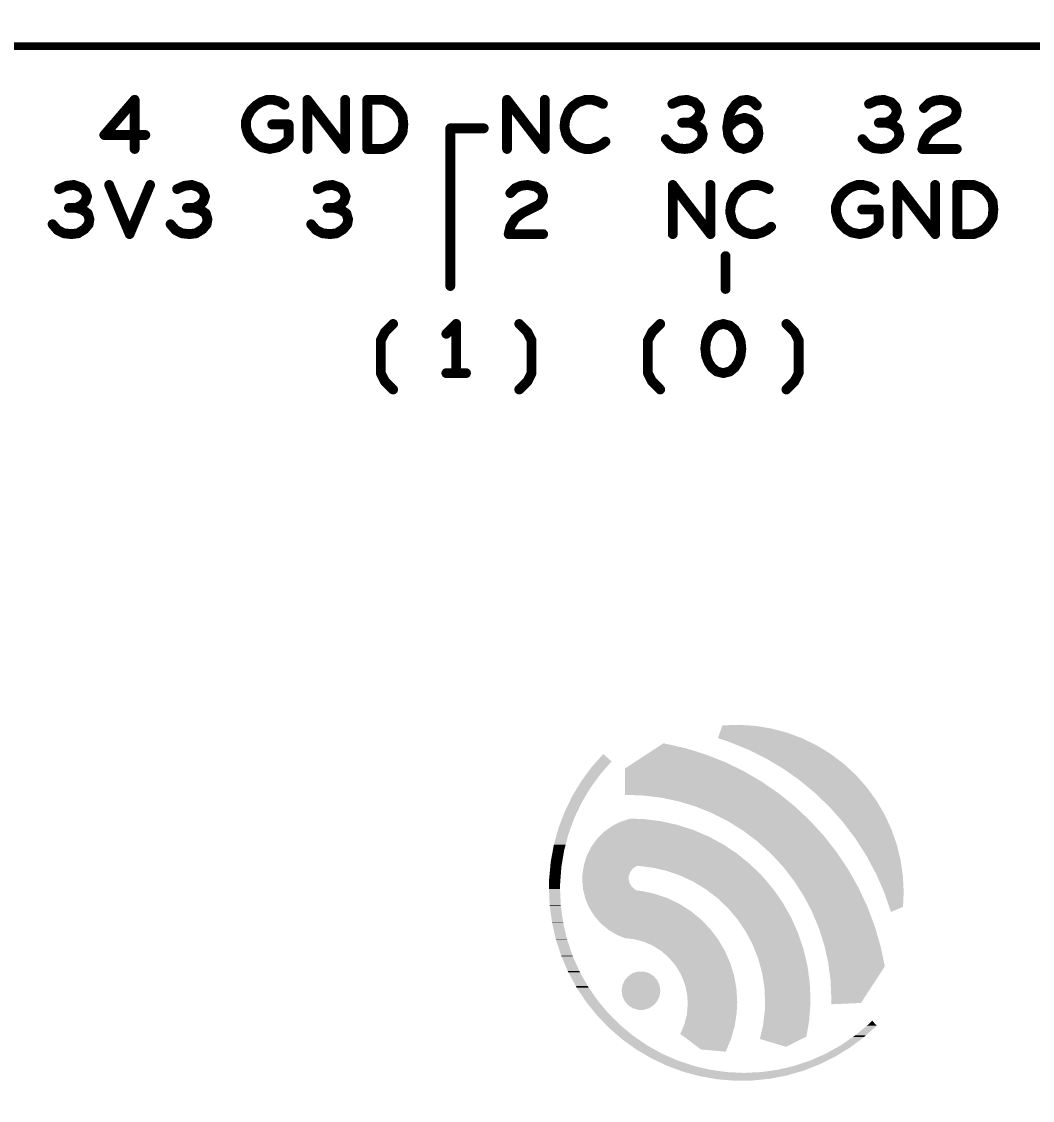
# Model space of a CAD drawing. Extents: x -13 to 102, y 0 to 99.
# Drawn here: x 28.37 to 41.43, y 64.59 to 78.52 of the extents above; entities that cross this region are included whole.
import ezdxf

# ---------------------------------------------------------------- set-up
doc = ezdxf.new("R2010")
doc.units = 0
doc.layers.get('0').update_dxf_attribs({"linetype": 'CONTINUOUS'})
doc.layers.get('DEFPOINTS').update_dxf_attribs({"linetype": 'CONTINUOUS'})
doc.layers.add('SILK_TOP_ART', color=251, linetype='CONTINUOUS')
doc.layers.add('SOLDER_TOP_ART', color=18, linetype='CONTINUOUS')
doc.layers.get('0').off()
doc.dimstyles.get("Standard").update_dxf_attribs({"dimtxt": 3, "dimasz": 3, "dimexe": 0.18, "dimexo": 0, "dimgap": 1.5, "dimtad": 0, "dimtih": 1, "dimtoh": 1, "dimzin": 0, "dimcen": 0.09, "dimazin": 3, "dimtfac": 1, "dimtofl": 0, "dimtmove": 0, "dimatfit": 3})

# ---------------------------------------------------------------- blocks, each defined once
blk = doc.blocks.new('ROUND_159')
at = {"const_width": 0.0635}
blk.add_lwpolyline([(-0.03175, 0, 1), (0.03175, 0, 1)], format="xyb", close=True, dxfattribs=at)
blk = doc.blocks.new('*U174')
at = {"layer": 'SOLDER_TOP_ART', "color": 0, "linetype": 'CONTINUOUS'}
blk.add_text('88.00', height=3, dxfattribs=at).set_placement((39.771, 0.605))
blk = doc.blocks.new('*D168')
at = {"layer": 'DEFPOINTS', "color": 0, "linetype": 'CONTINUOUS'}
for p in [(1, 82.538), (89, 61.962), (89, 2.079)]:
    blk.add_point(p, dxfattribs=at)
at = {"layer": 'SOLDER_TOP_ART', "color": 0, "linetype": 'CONTINUOUS'}
for p, q in [((1, 82.538), (1, 1.899)), ((89, 61.962), (89, 1.899)), ((4, 2.079), (38.441, 2.079)), ((86, 2.079), (51.559, 2.079))]:
    blk.add_line(p, q, dxfattribs=at)
for points in [[(4, 2.579), (4, 1.579), (1, 2.079)], [(86, 2.579), (86, 1.579), (89, 2.079)]]:
    blk.add_solid(points, dxfattribs=at)
at = {"layer": 'SOLDER_TOP_ART', "linetype": 'CONTINUOUS'}
blk.add_blockref('*U174', (0, 0), dxfattribs=at)

msp = doc.modelspace()

# ---------------------------------------------------------------- linework, layer by layer
at = {"layer": 'SILK_TOP_ART'}
for points, const_width in [([(59.662, 78.206), (7.338, 78.206)], 0.1016), ([(29.8338, 77.5133), (29.4422, 77.0582)], 0.127), ([(29.8338, 76.8783), (29.8338, 77.5133)], 0.127), ([(31.3351, 77.3757), (31.3986, 77.4392)], 0.127), ([(31.3986, 77.4392), (31.4621, 77.4815)], 0.127), ([(31.4621, 77.4815), (31.5468, 77.5133)], 0.127), ([(31.5468, 77.5133), (31.6209, 77.5133)], 0.127), ([(31.6209, 77.5133), (31.7055, 77.4921)], 0.127), ([(31.7055, 77.4921), (31.7691, 77.4498)], 0.127), ([(32.0654, 76.8783), (32.0654, 77.5133)], 0.127), ([(32.0654, 77.5133), (32.5522, 76.8783)], 0.127), ([(32.5522, 76.8783), (32.5522, 77.5133)], 0.127), ([(32.838, 76.8783), (32.838, 77.5133)], 0.127), ([(32.838, 77.5133), (33.0496, 77.5133)], 0.127), ([(33.0496, 77.5133), (33.1343, 77.4815)], 0.127), ([(33.1343, 77.4815), (33.1978, 77.4392)], 0.127), ([(33.1978, 77.4392), (33.2507, 77.3757)], 0.127), ([(34.6434, 76.8783), (34.6434, 77.5133)], 0.127), ([(34.6434, 77.5133), (35.1302, 76.8783)], 0.127), ([(35.1302, 76.8783), (35.1302, 77.5133)], 0.127), ([(35.4901, 77.4286), (35.4371, 77.3651)], 0.127), ([(35.5641, 77.4815), (35.4901, 77.4286)], 0.127), ([(35.6594, 77.5133), (35.5641, 77.4815)], 0.127), ([(35.7441, 77.5133), (35.6594, 77.5133)], 0.127), ([(35.8181, 77.4921), (35.7441, 77.5133)], 0.127), ([(35.8816, 77.4604), (35.8181, 77.4921)], 0.127), ([(36.8739, 77.5027), (36.7786, 77.4604)], 0.127), ([(36.9691, 77.5133), (36.8739, 77.5027)], 0.127), ([(37.0644, 77.4815), (36.9691, 77.5133)], 0.127), ([(37.1173, 77.4286), (37.0644, 77.4815)], 0.127), ([(37.1385, 77.3651), (37.1173, 77.4286)], 0.127), ([(37.5406, 77.3757), (37.5935, 77.4498)], 0.127), ([(37.5935, 77.4498), (37.6676, 77.5027)], 0.127), ([(37.6676, 77.5027), (37.7417, 77.5133)], 0.127), ([(37.7417, 77.5133), (37.8158, 77.4921)], 0.127), ([(37.8158, 77.4921), (37.8687, 77.4392)], 0.127), ([(39.4139, 77.5027), (39.3186, 77.4604)], 0.127), ([(39.5091, 77.5133), (39.4139, 77.5027)], 0.127), ([(39.6044, 77.4815), (39.5091, 77.5133)], 0.127), ([(39.6573, 77.4286), (39.6044, 77.4815)], 0.127), ([(39.6785, 77.3651), (39.6573, 77.4286)], 0.127), ([(40.0277, 77.4075), (40.0912, 77.471)], 0.127), ([(40.0912, 77.471), (40.1653, 77.5027)], 0.127), ([(40.1653, 77.5027), (40.25, 77.5133)], 0.127), ([(40.25, 77.5133), (40.3558, 77.4921)], 0.127), ([(40.3558, 77.4921), (40.4299, 77.4392)], 0.127), ([(40.4299, 77.4392), (40.4511, 77.3757)], 0.127), ([(31.2716, 77.2381), (31.2928, 77.3016)], 0.127), ([(31.2928, 77.3016), (31.3351, 77.3757)], 0.127), ([(33.2507, 77.3757), (33.2931, 77.3016)], 0.127), ([(33.2931, 77.3016), (33.3036, 77.1958)], 0.127), ([(35.4371, 77.3651), (35.3948, 77.2593)], 0.127), ([(37.0644, 77.2487), (37.1173, 77.3016)], 0.127), ([(37.1173, 77.3016), (37.1385, 77.3651)], 0.127), ([(37.4877, 77.164), (37.5089, 77.3016)], 0.127), ([(37.5089, 77.3016), (37.5406, 77.3757)], 0.127), ([(39.6044, 77.2487), (39.6573, 77.3016)], 0.127), ([(39.6573, 77.3016), (39.6785, 77.3651)], 0.127), ([(40.4405, 77.3122), (40.3981, 77.2593)], 0.127), ([(40.4511, 77.3757), (40.4405, 77.3122)], 0.127), ([(31.2716, 77.164), (31.2716, 77.2381)], 0.127), ([(31.2928, 77.0794), (31.2716, 77.164)], 0.127), ([(31.6103, 77.1958), (31.822, 77.1958)], 0.127), ([(31.822, 77.1958), (31.822, 77.0053)], 0.127), ([(33.3036, 77.1958), (33.2931, 77.09)], 0.127), ([(35.3948, 77.2593), (35.3842, 77.164)], 0.127), ([(35.3842, 77.164), (35.4054, 77.0688)], 0.127), ([(37.0009, 77.217), (36.9056, 77.217)], 0.127), ([(37.0009, 77.217), (37.0644, 77.2487)], 0.127), ([(37.075, 77.1958), (37.0009, 77.217)], 0.127), ([(37.1491, 77.1429), (37.075, 77.1958)], 0.127), ([(37.4877, 77.1429), (37.5618, 77.217)], 0.127), ([(37.4983, 77.0582), (37.4877, 77.164)], 0.127), ([(37.5618, 77.217), (37.6253, 77.2593)], 0.127), ([(37.6253, 77.2593), (37.71, 77.2805)], 0.127), ([(37.71, 77.2805), (37.7841, 77.2593)], 0.127), ([(37.7841, 77.2593), (37.837, 77.217)], 0.127), ([(37.837, 77.217), (37.8793, 77.1535)], 0.127), ([(37.8793, 77.1535), (37.8899, 77.0794)], 0.127), ([(39.5409, 77.217), (39.4456, 77.217)], 0.127), ([(39.5409, 77.217), (39.6044, 77.2487)], 0.127), ([(39.615, 77.1958), (39.5409, 77.217)], 0.127), ([(39.6891, 77.1429), (39.615, 77.1958)], 0.127), ([(40.1865, 77.1535), (40.0912, 77.0794)], 0.127), ([(40.3981, 77.2593), (40.1865, 77.1535)], 0.127), ([(29.4422, 77.0582), (29.9714, 77.0582)], 0.127), ([(31.3351, 77.0053), (31.2928, 77.0794)], 0.127), ([(33.2507, 77.0159), (33.1978, 76.9524)], 0.127), ([(33.2931, 77.09), (33.2507, 77.0159)], 0.127), ([(34.3424, 77.145), (33.9106, 77.145)], 0.127), ([(33.9106, 77.145), (33.9106, 75.1078)], 0.127), ([(35.4054, 77.0688), (35.4371, 77.0053)], 0.127), ([(37.1702, 77.0688), (37.1491, 77.1429)], 0.127), ([(37.1596, 77.0053), (37.1702, 77.0688)], 0.127), ([(37.5406, 76.9629), (37.4983, 77.0582)], 0.127), ([(37.8793, 77.0159), (37.837, 76.9524)], 0.127), ([(37.8899, 77.0794), (37.8793, 77.0159)], 0.127), ([(39.7102, 77.0688), (39.6891, 77.1429)], 0.127), ([(39.6996, 77.0053), (39.7102, 77.0688)], 0.127), ([(40.0912, 77.0794), (40.0277, 76.9735)], 0.127), ([(31.3986, 76.9418), (31.3351, 77.0053)], 0.127), ([(31.4727, 76.8995), (31.3986, 76.9418)], 0.127), ([(31.5786, 76.8783), (31.4727, 76.8995)], 0.127), ([(31.6844, 76.8995), (31.5786, 76.8783)], 0.127), ([(31.7585, 76.9418), (31.6844, 76.8995)], 0.127), ([(31.822, 77.0053), (31.7585, 76.9418)], 0.127), ([(33.0496, 76.8783), (32.838, 76.8783)], 0.127), ([(33.1343, 76.91), (33.0496, 76.8783)], 0.127), ([(33.1978, 76.9524), (33.1343, 76.91)], 0.127), ([(35.4371, 77.0053), (35.5006, 76.9418)], 0.127), ([(35.5006, 76.9418), (35.5747, 76.8995)], 0.127), ([(35.5747, 76.8995), (35.6488, 76.8783)], 0.127), ([(35.6488, 76.8783), (35.7229, 76.8783)], 0.127), ([(35.7229, 76.8783), (35.797, 76.8995)], 0.127), ([(35.797, 76.8995), (35.8605, 76.9312)], 0.127), ([(35.8605, 76.9312), (35.9134, 76.9735)], 0.127), ([(36.694, 77.0053), (36.7575, 76.9312)], 0.127), ([(36.7575, 76.9312), (36.8421, 76.8889)], 0.127), ([(36.8421, 76.8889), (36.9374, 76.8783)], 0.127), ([(36.9374, 76.8783), (37.0221, 76.8889)], 0.127), ([(37.0221, 76.8889), (37.1067, 76.9418)], 0.127), ([(37.1067, 76.9418), (37.1596, 77.0053)], 0.127), ([(37.6147, 76.8995), (37.5406, 76.9629)], 0.127), ([(37.6994, 76.8783), (37.6147, 76.8995)], 0.127), ([(37.7735, 76.8995), (37.6994, 76.8783)], 0.127), ([(37.837, 76.9524), (37.7735, 76.8995)], 0.127), ([(39.234, 77.0053), (39.2975, 76.9312)], 0.127), ([(39.2975, 76.9312), (39.3821, 76.8889)], 0.127), ([(39.3821, 76.8889), (39.4774, 76.8783)], 0.127), ([(39.4774, 76.8783), (39.5621, 76.8889)], 0.127), ([(39.5621, 76.8889), (39.6467, 76.9418)], 0.127), ([(39.6467, 76.9418), (39.6996, 77.0053)], 0.127), ([(40.0277, 76.9735), (40.0065, 76.8783)], 0.127), ([(40.0065, 76.8783), (40.4511, 76.8783)], 0.127), ([(28.9539, 76.4027), (28.8586, 76.3604)], 0.127), ([(29.0491, 76.4133), (28.9539, 76.4027)], 0.127), ([(29.1444, 76.3815), (29.0491, 76.4133)], 0.127), ([(29.1973, 76.3286), (29.1444, 76.3815)], 0.127), ([(29.2185, 76.2651), (29.1973, 76.3286)], 0.127), ([(29.5042, 76.4133), (29.7688, 75.7783)], 0.127), ([(29.7688, 75.7783), (30.0334, 76.4133)], 0.127), ([(30.4779, 76.4027), (30.3826, 76.3604)], 0.127), ([(30.5731, 76.4133), (30.4779, 76.4027)], 0.127), ([(30.6684, 76.3815), (30.5731, 76.4133)], 0.127), ([(30.7213, 76.3286), (30.6684, 76.3815)], 0.127), ([(30.7425, 76.2651), (30.7213, 76.3286)], 0.127), ([(32.2939, 76.4027), (32.1986, 76.3604)], 0.127), ([(32.3891, 76.4133), (32.2939, 76.4027)], 0.127), ([(32.4844, 76.3815), (32.3891, 76.4133)], 0.127), ([(32.5373, 76.3286), (32.4844, 76.3815)], 0.127), ([(32.5585, 76.2651), (32.5373, 76.3286)], 0.127), ([(34.6857, 76.3075), (34.7492, 76.371)], 0.127), ([(34.7492, 76.371), (34.8233, 76.4027)], 0.127), ([(34.8233, 76.4027), (34.908, 76.4133)], 0.127), ([(34.908, 76.4133), (35.0138, 76.3921)], 0.127), ([(35.0138, 76.3921), (35.0879, 76.3392)], 0.127), ([(35.0879, 76.3392), (35.1091, 76.2757)], 0.127), ([(36.7834, 75.7783), (36.7834, 76.4133)], 0.127), ([(36.7834, 76.4133), (37.2702, 75.7783)], 0.127), ([(37.2702, 75.7783), (37.2702, 76.4133)], 0.127), ([(37.6301, 76.3286), (37.5771, 76.2651)], 0.127), ([(37.7041, 76.3815), (37.6301, 76.3286)], 0.127), ([(37.7994, 76.4133), (37.7041, 76.3815)], 0.127), ([(37.8841, 76.4133), (37.7994, 76.4133)], 0.127), ([(37.9581, 76.3921), (37.8841, 76.4133)], 0.127), ([(38.0216, 76.3604), (37.9581, 76.3921)], 0.127), ([(38.9551, 76.2757), (39.0186, 76.3392)], 0.127), ([(39.0186, 76.3392), (39.0821, 76.3815)], 0.127), ([(39.0821, 76.3815), (39.1668, 76.4133)], 0.127), ([(39.1668, 76.4133), (39.2409, 76.4133)], 0.127), ([(39.2409, 76.4133), (39.3255, 76.3921)], 0.127), ([(39.3255, 76.3921), (39.3891, 76.3498)], 0.127), ([(39.6854, 75.7783), (39.6854, 76.4133)], 0.127), ([(39.6854, 76.4133), (40.1722, 75.7783)], 0.127), ([(40.1722, 75.7783), (40.1722, 76.4133)], 0.127), ([(40.458, 75.7783), (40.458, 76.4133)], 0.127), ([(40.458, 76.4133), (40.6696, 76.4133)], 0.127), ([(40.6696, 76.4133), (40.7543, 76.3815)], 0.127), ([(40.7543, 76.3815), (40.8178, 76.3392)], 0.127), ([(40.8178, 76.3392), (40.8707, 76.2757)], 0.127), ([(29.1444, 76.1487), (29.1973, 76.2016)], 0.127), ([(29.1973, 76.2016), (29.2185, 76.2651)], 0.127), ([(30.6684, 76.1487), (30.7213, 76.2016)], 0.127), ([(30.7213, 76.2016), (30.7425, 76.2651)], 0.127), ([(32.4844, 76.1487), (32.5373, 76.2016)], 0.127), ([(32.5373, 76.2016), (32.5585, 76.2651)], 0.127), ([(35.0985, 76.2122), (35.0561, 76.1593)], 0.127), ([(35.1091, 76.2757), (35.0985, 76.2122)], 0.127), ([(37.5771, 76.2651), (37.5348, 76.1593)], 0.127), ([(38.8916, 76.1381), (38.9128, 76.2016)], 0.127), ([(38.9128, 76.2016), (38.9551, 76.2757)], 0.127), ([(40.8707, 76.2757), (40.9131, 76.2016)], 0.127), ([(40.9131, 76.2016), (40.9236, 76.0958)], 0.127), ([(29.0809, 76.117), (28.9856, 76.117)], 0.127), ([(29.0809, 76.117), (29.1444, 76.1487)], 0.127), ([(29.155, 76.0958), (29.0809, 76.117)], 0.127), ([(29.2291, 76.0429), (29.155, 76.0958)], 0.127), ([(29.2502, 75.9688), (29.2291, 76.0429)], 0.127), ([(30.6049, 76.117), (30.5096, 76.117)], 0.127), ([(30.6049, 76.117), (30.6684, 76.1487)], 0.127), ([(30.679, 76.0958), (30.6049, 76.117)], 0.127), ([(30.7531, 76.0429), (30.679, 76.0958)], 0.127), ([(30.7742, 75.9688), (30.7531, 76.0429)], 0.127), ([(32.4209, 76.117), (32.3256, 76.117)], 0.127), ([(32.4209, 76.117), (32.4844, 76.1487)], 0.127), ([(32.495, 76.0958), (32.4209, 76.117)], 0.127), ([(32.5691, 76.0429), (32.495, 76.0958)], 0.127), ([(32.5902, 75.9688), (32.5691, 76.0429)], 0.127), ([(34.8445, 76.0535), (34.7492, 75.9794)], 0.127), ([(35.0561, 76.1593), (34.8445, 76.0535)], 0.127), ([(37.5348, 76.1593), (37.5242, 76.064)], 0.127), ([(37.5242, 76.064), (37.5454, 75.9688)], 0.127), ([(38.8916, 76.064), (38.8916, 76.1381)], 0.127), ([(38.9128, 75.9794), (38.8916, 76.064)], 0.127), ([(39.2303, 76.0958), (39.442, 76.0958)], 0.127), ([(39.442, 76.0958), (39.442, 75.9053)], 0.127), ([(40.9236, 76.0958), (40.9131, 75.99)], 0.127), ([(28.774, 75.9053), (28.8375, 75.8312)], 0.127), ([(29.1867, 75.8418), (29.2396, 75.9053)], 0.127), ([(29.2396, 75.9053), (29.2502, 75.9688)], 0.127), ([(30.298, 75.9053), (30.3615, 75.8312)], 0.127), ([(30.7107, 75.8418), (30.7636, 75.9053)], 0.127), ([(30.7636, 75.9053), (30.7742, 75.9688)], 0.127), ([(32.114, 75.9053), (32.1775, 75.8312)], 0.127), ([(32.5267, 75.8418), (32.5796, 75.9053)], 0.127), ([(32.5796, 75.9053), (32.5902, 75.9688)], 0.127), ([(34.7492, 75.9794), (34.6857, 75.8735)], 0.127), ([(37.5454, 75.9688), (37.5771, 75.9053)], 0.127), ([(37.5771, 75.9053), (37.6406, 75.8418)], 0.127), ([(38.9551, 75.9053), (38.9128, 75.9794)], 0.127), ([(39.0186, 75.8418), (38.9551, 75.9053)], 0.127), ([(39.442, 75.9053), (39.3785, 75.8418)], 0.127), ([(40.8707, 75.9159), (40.8178, 75.8524)], 0.127), ([(40.9131, 75.99), (40.8707, 75.9159)], 0.127), ([(28.8375, 75.8312), (28.9221, 75.7889)], 0.127), ([(28.9221, 75.7889), (29.0174, 75.7783)], 0.127), ([(29.0174, 75.7783), (29.1021, 75.7889)], 0.127), ([(29.1021, 75.7889), (29.1867, 75.8418)], 0.127), ([(30.3615, 75.8312), (30.4461, 75.7889)], 0.127), ([(30.4461, 75.7889), (30.5414, 75.7783)], 0.127), ([(30.5414, 75.7783), (30.6261, 75.7889)], 0.127), ([(30.6261, 75.7889), (30.7107, 75.8418)], 0.127), ([(32.1775, 75.8312), (32.2621, 75.7889)], 0.127), ([(32.2621, 75.7889), (32.3574, 75.7783)], 0.127), ([(32.3574, 75.7783), (32.4421, 75.7889)], 0.127), ([(32.4421, 75.7889), (32.5267, 75.8418)], 0.127), ([(34.6857, 75.8735), (34.6645, 75.7783)], 0.127), ([(34.6645, 75.7783), (35.1091, 75.7783)], 0.127), ([(37.6406, 75.8418), (37.7147, 75.7995)], 0.127), ([(37.7147, 75.7995), (37.7888, 75.7783)], 0.127), ([(37.7888, 75.7783), (37.8629, 75.7783)], 0.127), ([(37.8629, 75.7783), (37.937, 75.7995)], 0.127), ([(37.937, 75.7995), (38.0005, 75.8312)], 0.127), ([(38.0005, 75.8312), (38.0534, 75.8735)], 0.127), ([(39.0927, 75.7995), (39.0186, 75.8418)], 0.127), ([(39.1986, 75.7783), (39.0927, 75.7995)], 0.127), ([(39.3044, 75.7995), (39.1986, 75.7783)], 0.127), ([(39.3785, 75.8418), (39.3044, 75.7995)], 0.127), ([(40.6696, 75.7783), (40.458, 75.7783)], 0.127), ([(40.7543, 75.81), (40.6696, 75.7783)], 0.127), ([(40.8178, 75.8524), (40.7543, 75.81)], 0.127), ([(37.465, 75.494), (37.465, 75.0697)], 0.127), ([(33.0125, 74.406), (33.0655, 74.5119)], 0.127), ([(33.0655, 74.5119), (33.1713, 74.6177)], 0.127), ([(33.9862, 74.6177), (33.8592, 74.4907)], 0.127), ([(33.9862, 73.9827), (33.9862, 74.6177)], 0.127), ([(34.9069, 74.5119), (34.8011, 74.6177)], 0.127), ([(34.9599, 74.406), (34.9069, 74.5119)], 0.127), ([(36.4625, 74.406), (36.5155, 74.5119)], 0.127), ([(36.5155, 74.5119), (36.6213, 74.6177)], 0.127), ([(37.288, 74.5436), (37.2457, 74.4801)], 0.127), ([(37.3515, 74.5965), (37.288, 74.5436)], 0.127), ([(37.4362, 74.6177), (37.3515, 74.5965)], 0.127), ([(37.5209, 74.5965), (37.4362, 74.6177)], 0.127), ([(37.5844, 74.5436), (37.5209, 74.5965)], 0.127), ([(37.6267, 74.4801), (37.5844, 74.5436)], 0.127), ([(38.3569, 74.5119), (38.2511, 74.6177)], 0.127), ([(38.4099, 74.406), (38.3569, 74.5119)], 0.127), ([(33.0125, 73.9827), (33.0125, 74.406)], 0.127), ([(34.9599, 73.9827), (34.9599, 74.406)], 0.127), ([(36.4625, 73.9827), (36.4625, 74.406)], 0.127), ([(37.2139, 74.3954), (37.2034, 74.3002)], 0.127), ([(37.2457, 74.4801), (37.2139, 74.3954)], 0.127), ([(37.6585, 74.3954), (37.6267, 74.4801)], 0.127), ([(37.669, 74.3002), (37.6585, 74.3954)], 0.127), ([(38.4099, 73.9827), (38.4099, 74.406)], 0.127), ([(37.2034, 74.3002), (37.2139, 74.2049)], 0.127), ([(37.6585, 74.2049), (37.669, 74.3002)], 0.127), ([(37.2139, 74.2049), (37.2457, 74.1203)], 0.127), ([(37.2457, 74.1203), (37.288, 74.0568)], 0.127), ([(37.5844, 74.0568), (37.6267, 74.1203)], 0.127), ([(37.6267, 74.1203), (37.6585, 74.2049)], 0.127), ([(33.0655, 73.8769), (33.0125, 73.9827)], 0.127), ([(33.8592, 73.9827), (34.1132, 73.9827)], 0.127), ([(34.9069, 73.8769), (34.9599, 73.9827)], 0.127), ([(36.5155, 73.8769), (36.4625, 73.9827)], 0.127), ([(37.288, 74.0568), (37.3515, 74.0039)], 0.127), ([(37.3515, 74.0039), (37.4362, 73.9827)], 0.127), ([(37.4362, 73.9827), (37.5209, 74.0039)], 0.127), ([(37.5209, 74.0039), (37.5844, 74.0568)], 0.127), ([(38.3569, 73.8769), (38.4099, 73.9827)], 0.127), ([(33.1713, 73.771), (33.0655, 73.8769)], 0.127), ([(34.8011, 73.771), (34.9069, 73.8769)], 0.127), ([(36.6213, 73.771), (36.5155, 73.8769)], 0.127), ([(38.2511, 73.771), (38.3569, 73.8769)], 0.127)]:
    msp.add_lwpolyline(points, dxfattribs=dict(at, const_width=const_width))
at = {"layer": 'SOLDER_TOP_ART'}
for points in [[(37.41051, 69.390596), (37.42281, 69.424964), (38.061586, 69.390596), (37.854904, 69.424964)], [(37.42281, 69.424964), (37.42539, 69.432172), (37.854904, 69.424964), (37.748782, 69.432172)], [(37.42539, 69.432172), (37.645866, 69.439162), (37.748782, 69.432172), (37.645866, 69.439162)], [(37.366214, 69.266814), (37.391108, 69.336378), (38.449506, 69.266814), (38.263968, 69.336378)], [(37.378186, 69.262822), (37.366214, 69.266814), (38.460152, 69.262822), (38.449506, 69.266814)], [(37.391108, 69.336378), (37.41051, 69.390596), (38.263968, 69.336378), (38.061586, 69.390596)], [(36.442782, 69.055888), (36.564468, 69.135568), (37.210816, 69.055888), (36.954642, 69.135568)], [(36.564468, 69.135568), (36.66435, 69.20097), (36.954642, 69.135568), (36.664474, 69.20097)], [(36.66435, 69.20097), (36.66442, 69.200982), (36.664474, 69.20097), (36.66442, 69.200982)], [(37.51404, 69.217516), (37.378186, 69.262822), (38.552602, 69.217516), (38.460152, 69.262822)], [(37.630182, 69.17062), (37.51404, 69.217516), (38.648294, 69.17062), (38.552602, 69.217516)], [(37.756816, 69.119486), (37.630182, 69.17062), (38.731204, 69.119486), (38.648294, 69.17062)], [(35.8007, 68.966342), (35.8854, 69.0621), (35.993552, 68.966342), (35.8854, 69.0621)], [(36.291846, 68.957056), (36.442782, 69.055888), (37.460228, 68.957056), (37.210816, 69.055888)], [(37.875196, 69.060634), (37.756816, 69.119486), (38.826624, 69.060634), (38.731204, 69.119486)], [(37.991264, 69.00293), (37.875196, 69.060634), (38.902592, 69.00293), (38.826624, 69.060634)], [(38.10669, 68.933902), (37.991264, 69.00293), (38.993468, 68.933902), (38.902592, 69.00293)], [(35.668594, 68.801394), (35.736408, 68.893654), (35.848524, 68.801394), (35.929672, 68.893654)], [(35.736408, 68.893654), (35.800652, 68.966288), (35.929672, 68.893654), (35.993558, 68.966288)], [(35.800652, 68.966288), (35.8007, 68.966342), (35.993558, 68.966288), (35.993552, 68.966342)], [(36.1671, 68.875372), (36.291846, 68.957056), (37.628036, 68.875372), (37.460228, 68.957056)], [(36.1671, 68.839636), (36.1671, 68.875372), (37.701448, 68.839636), (37.628036, 68.875372)], [(38.21597, 68.868548), (38.10669, 68.933902), (39.064106, 68.868548), (38.993468, 68.933902)], [(38.324526, 68.791612), (38.21597, 68.868548), (39.14726, 68.791612), (39.064106, 68.868548)], [(35.549664, 68.623808), (35.603224, 68.712454), (35.719346, 68.623808), (35.783828, 68.712454)], [(35.603224, 68.712454), (35.668594, 68.801394), (35.783828, 68.712454), (35.848524, 68.801394)], [(36.1671, 68.704302), (36.1671, 68.839636), (37.933092, 68.704302), (37.701448, 68.839636)], [(38.429582, 68.717154), (38.324526, 68.791612), (39.213528, 68.717154), (39.14726, 68.791612)], [(38.528162, 68.6351), (38.429582, 68.717154), (39.286554, 68.6351), (39.213528, 68.717154)], [(35.48693, 68.519976), (35.549664, 68.623808), (35.657616, 68.519976), (35.719346, 68.623808)], [(36.1671, 68.55183), (36.1671, 68.704302), (38.153832, 68.55183), (37.933092, 68.704302)], [(38.630814, 68.549654), (38.528162, 68.6351), (39.348894, 68.549654), (39.286554, 68.6351)], [(35.388474, 68.317792), (35.445572, 68.435046), (35.55137, 68.317792), (35.607126, 68.435046)], [(35.445572, 68.435046), (35.48693, 68.519976), (35.607126, 68.435046), (35.657616, 68.519976)], [(36.1671, 68.533), (36.1671, 68.55183), (38.177108, 68.533), (38.153832, 68.55183)], [(36.40305, 68.525694), (36.228002, 68.533), (38.18614, 68.525694), (38.177108, 68.533)], [(36.63233, 68.498266), (36.40305, 68.525694), (38.220042, 68.498266), (38.18614, 68.525694)], [(36.858312, 68.450796), (36.63233, 68.498266), (38.27872, 68.450796), (38.220042, 68.498266)], [(37.07925, 68.383654), (36.858312, 68.450796), (38.361712, 68.383654), (38.27872, 68.450796)], [(38.716946, 68.46584), (38.630814, 68.549654), (39.410042, 68.46584), (39.348894, 68.549654)], [(38.818456, 68.367058), (38.716946, 68.46584), (39.468364, 68.367058), (39.410042, 68.46584)], [(35.357698, 68.236726), (35.388474, 68.317792), (35.512824, 68.236726), (35.55137, 68.317792)], [(37.08064, 68.383094), (37.07925, 68.383654), (38.362404, 68.383094), (38.361712, 68.383654)], [(37.293434, 68.297356), (37.08064, 68.383094), (38.453348, 68.297356), (38.362404, 68.383094)], [(37.486464, 68.19906), (37.293434, 68.297356), (38.557612, 68.19906), (38.453348, 68.297356)], [(38.890268, 68.285418), (38.818456, 68.367058), (39.516562, 68.285418), (39.468364, 68.367058)], [(35.308662, 68.10755), (35.357698, 68.236726), (35.465474, 68.10755), (35.512824, 68.236726)], [(36.032288, 68.14801), (36.11394, 68.189108), (36.838586, 68.14801), (36.651034, 68.189108)], [(36.11394, 68.189108), (36.131076, 68.194544), (36.651034, 68.189108), (36.626226, 68.194544)], [(36.131076, 68.194544), (36.21466, 68.221058), (36.626226, 68.194544), (36.41045, 68.221058)], [(36.21466, 68.221058), (36.23558, 68.227694), (36.41045, 68.221058), (36.23558, 68.227694)], [(37.499204, 68.192572), (37.486464, 68.19906), (38.563526, 68.192572), (38.557612, 68.19906)], [(37.694974, 68.070112), (37.499204, 68.192572), (38.675146, 68.070112), (38.563526, 68.192572)], [(38.991378, 68.170466), (38.890268, 68.285418), (39.570172, 68.170466), (39.516562, 68.285418)], [(39.047618, 68.095532), (38.991378, 68.170466), (39.605116, 68.095532), (39.570172, 68.170466)], [(35.248144, 67.890964), (35.287144, 68.03054), (35.400292, 67.890964), (35.437248, 68.03054)], [(35.287144, 68.03054), (35.308662, 68.10755), (35.437248, 68.03054), (35.465474, 68.10755)], [(35.836064, 67.99668), (35.896498, 68.05702), (37.245692, 67.99668), (37.104014, 68.05702)], [(35.896498, 68.05702), (35.930898, 68.081864), (37.104014, 68.05702), (37.045678, 68.081864)], [(35.930898, 68.081864), (35.999952, 68.131734), (37.045678, 68.081864), (36.889544, 68.131734)], [(35.999952, 68.131734), (36.032288, 68.14801), (36.889544, 68.131734), (36.838586, 68.14801)], [(37.786748, 68.000784), (37.694974, 68.070112), (38.738336, 68.000784), (38.675146, 68.070112)], [(39.14854, 67.96106), (39.047618, 68.095532), (39.652594, 67.96106), (39.605116, 68.095532)], [(35.234752, 67.818254), (35.248144, 67.890964), (35.381042, 67.818254), (35.400292, 67.890964)], [(35.731316, 67.863518), (35.752826, 67.893206), (37.481272, 67.863518), (37.436886, 67.893206)], [(35.752826, 67.893206), (35.806192, 67.966854), (37.436886, 67.893206), (37.300804, 67.966854)], [(35.806192, 67.966854), (35.836064, 67.99668), (37.300804, 67.966854), (37.245692, 67.99668)], [(37.879224, 67.930924), (37.786748, 68.000784), (38.792936, 67.930924), (38.738336, 68.000784)], [(38.035796, 67.789404), (37.879224, 67.930924), (38.90354, 67.789404), (38.792936, 67.930924)], [(39.188648, 67.897964), (39.14854, 67.96106), (39.67487, 67.897964), (39.652594, 67.96106)], [(39.288996, 67.7401), (39.188648, 67.897964), (39.71391, 67.7401), (39.67487, 67.897964)], [(35.207414, 67.669802), (35.234752, 67.818254), (35.356122, 67.669802), (35.381042, 67.818254)], [(35.63725, 67.635138), (35.673764, 67.74962), (37.786226, 67.635138), (37.645516, 67.74962)], [(35.673764, 67.74962), (35.685244, 67.77234), (37.645516, 67.74962), (37.61759, 67.77234)], [(35.685244, 67.77234), (35.731316, 67.863518), (37.61759, 67.77234), (37.481272, 67.863518)], [(38.050532, 67.776084), (38.035796, 67.789404), (38.912414, 67.776084), (38.90354, 67.789404)], [(38.20757, 67.606792), (38.050532, 67.776084), (39.025192, 67.606792), (38.912414, 67.776084)], [(39.3132, 67.694572), (39.288996, 67.7401), (39.725168, 67.694572), (39.71391, 67.7401)], [(35.186802, 67.445866), (35.201144, 67.601686), (35.333168, 67.445866), (35.344688, 67.601686)], [(35.201144, 67.601686), (35.207414, 67.669802), (35.344688, 67.601686), (35.356122, 67.669802)], [(35.628546, 67.582442), (35.633004, 67.614), (36.268002, 67.582442), (36.3172, 67.614)], [(35.633004, 67.614), (35.633328, 67.616294), (36.3172, 67.614), (36.324786, 67.616294)], [(35.633328, 67.616294), (35.6334, 67.6168), (36.324786, 67.616294), (36.332698, 67.6168)], [(35.6334, 67.6168), (35.634988, 67.628042), (37.804898, 67.6168), (37.793452, 67.628042)], [(35.634988, 67.628042), (35.63725, 67.635138), (37.793452, 67.628042), (37.786226, 67.635138)], [(36.521514, 67.594436), (36.332698, 67.6168), (37.827666, 67.594436), (37.804898, 67.6168)], [(36.70553, 67.552156), (36.521514, 67.594436), (37.870712, 67.552156), (37.827666, 67.594436)], [(38.239122, 67.56613), (38.20757, 67.606792), (39.052278, 67.56613), (39.025192, 67.606792)], [(39.411898, 67.508916), (39.3132, 67.694572), (39.75237, 67.508916), (39.725168, 67.694572)], [(35.614006, 67.445708), (35.614164, 67.458098), (36.215472, 67.445708), (36.2133, 67.458098)], [(35.614164, 67.458098), (35.614272, 67.466366), (36.2133, 67.458098), (36.213858, 67.466366)], [(35.614272, 67.466366), (35.61481, 67.480328), (36.213858, 67.466366), (36.214802, 67.480328)], [(35.61481, 67.480328), (35.61507, 67.48703), (36.214802, 67.480328), (36.216926, 67.48703)], [(35.61507, 67.48703), (35.621992, 67.536044), (36.216926, 67.48703), (36.23246, 67.536044)], [(35.621992, 67.536044), (35.628546, 67.582442), (36.23246, 67.536044), (36.268002, 67.582442)], [(36.88394, 67.490358), (36.70553, 67.552156), (37.93363, 67.490358), (37.870712, 67.552156)], [(36.899952, 67.4828), (36.88394, 67.490358), (37.941324, 67.4828), (37.93363, 67.490358)], [(37.054682, 67.409758), (36.899952, 67.4828), (38.002962, 67.409758), (37.941324, 67.4828)], [(38.349126, 67.424354), (38.239122, 67.56613), (39.13194, 67.424354), (39.052278, 67.56613)], [(39.421336, 67.487266), (39.411898, 67.508916), (39.75554, 67.487266), (39.75237, 67.508916)], [(39.512548, 67.277994), (39.421336, 67.487266), (39.7657, 67.277994), (39.75554, 67.487266)], [(35.1841, 67.330066), (35.185326, 67.382684), (35.327774, 67.330066), (35.328498, 67.382684)], [(35.184674, 67.31737), (35.1841, 67.330066), (35.3276, 67.31737), (35.327774, 67.330066)], [(35.194254, 67.105422), (35.184674, 67.31737), (35.337412, 67.105422), (35.3276, 67.31737)], [(35.185326, 67.382684), (35.186802, 67.445866), (35.328498, 67.382684), (35.333168, 67.445866)], [(35.61761, 67.40053), (35.614006, 67.445708), (36.223384, 67.40053), (36.215472, 67.445708)], [(35.621654, 67.349818), (35.61761, 67.40053), (36.252434, 67.349818), (36.223384, 67.40053)], [(35.62415, 67.318498), (35.621654, 67.349818), (36.289336, 67.318498), (36.252434, 67.349818)], [(35.625732, 67.312), (35.62415, 67.318498), (36.296992, 67.312), (36.289336, 67.318498)], [(37.207004, 67.316654), (37.054682, 67.409758), (38.081528, 67.316654), (38.002962, 67.409758)], [(37.215782, 67.311288), (37.207004, 67.316654), (38.08526, 67.311288), (38.081528, 67.316654)], [(38.408414, 67.332242), (38.349126, 67.424354), (39.183696, 67.332242), (39.13194, 67.424354)], [(38.474104, 67.230182), (38.408414, 67.332242), (39.23127, 67.230182), (39.183696, 67.332242)], [(35.62819, 67.3019), (35.625732, 67.312), (36.317198, 67.3019), (36.296992, 67.312)], [(35.628588, 67.300268), (35.62819, 67.3019), (36.321806, 67.300268), (36.317198, 67.3019)], [(35.628824, 67.2993), (35.628588, 67.300268), (36.326598, 67.2993), (36.321806, 67.300268)], [(35.63062, 67.291918), (35.628824, 67.2993), (36.382746, 67.291918), (36.326598, 67.2993)], [(35.6393, 67.25625), (35.63062, 67.291918), (36.550596, 67.25625), (36.382746, 67.291918)], [(35.652744, 67.201008), (35.6393, 67.25625), (36.71306, 67.201008), (36.550596, 67.25625)], [(35.654326, 67.194506), (35.652744, 67.201008), (36.726654, 67.194506), (36.71306, 67.201008)], [(35.682716, 67.126964), (35.654326, 67.194506), (36.86786, 67.126964), (36.726654, 67.194506)], [(37.365376, 67.196088), (37.215782, 67.311288), (38.165342, 67.196088), (38.08526, 67.311288)], [(37.425872, 67.138148), (37.365376, 67.196088), (38.205618, 67.138148), (38.165342, 67.196088)], [(38.548264, 67.089082), (38.474104, 67.230182), (39.29704, 67.089082), (39.23127, 67.230182)], [(39.51651, 67.268902), (39.512548, 67.277994), (39.765302, 67.268902), (39.7657, 67.277994)], [(39.579242, 67.087788), (39.51651, 67.268902), (39.757374, 67.087788), (39.765302, 67.268902)], [(35.195268, 67.09799), (35.194254, 67.105422), (35.337754, 67.09799), (35.337412, 67.105422)], [(35.224636, 66.88261), (35.195268, 67.09799), (35.367836, 66.88261), (35.337754, 67.09799)], [(35.703772, 67.076862), (35.682716, 67.126964), (36.946976, 67.076862), (36.86786, 67.126964)], [(35.729748, 67.035156), (35.703772, 67.076862), (37.012832, 67.035156), (36.946976, 67.076862)], [(37.501734, 67.06549), (37.425872, 67.138148), (38.246644, 67.06549), (38.205618, 67.138148)], [(37.599862, 66.948842), (37.501734, 67.06549), (38.312508, 66.948842), (38.246644, 67.06549)], [(38.581534, 67.02578), (38.548264, 67.089082), (39.320902, 67.02578), (39.29704, 67.089082)], [(39.6022, 67.0215), (39.579242, 67.087788), (39.6022, 67.0215), (39.757374, 67.087788)], [(35.771234, 66.968542), (35.729748, 67.035156), (37.09472, 66.968542), (37.012832, 67.035156)], [(35.807506, 66.926868), (35.771234, 66.968542), (37.145948, 66.926868), (37.09472, 66.968542)], [(35.855012, 66.872282), (35.807506, 66.926868), (37.198826, 66.872282), (37.145948, 66.926868)], [(37.623278, 66.921004), (37.599862, 66.948842), (38.32496, 66.921004), (38.312508, 66.948842)], [(37.728604, 66.7643), (37.623278, 66.921004), (38.395044, 66.7643), (38.32496, 66.921004)], [(38.66001, 66.838042), (38.581534, 67.02578), (39.391664, 66.838042), (39.320902, 67.02578)], [(35.225124, 66.880488), (35.224636, 66.88261), (35.368132, 66.880488), (35.367836, 66.88261)], [(35.274246, 66.666724), (35.225124, 66.880488), (35.41847, 66.666724), (35.368132, 66.880488)], [(35.937288, 66.803616), (35.855012, 66.872282), (37.26534, 66.803616), (37.198826, 66.872282)], [(35.952986, 66.790514), (35.937288, 66.803616), (37.275324, 66.790514), (37.26534, 66.803616)], [(36.062682, 66.725306), (35.952986, 66.790514), (37.325012, 66.725306), (37.275324, 66.790514)], [(37.735922, 66.750388), (37.728604, 66.7643), (38.401266, 66.750388), (38.395044, 66.7643)], [(38.67059, 66.81273), (38.66001, 66.838042), (39.399074, 66.81273), (39.391664, 66.838042)], [(38.74058, 66.592678), (38.67059, 66.81273), (39.463478, 66.592678), (39.399074, 66.81273)], [(35.274998, 66.663448), (35.274246, 66.666724), (35.41957, 66.663448), (35.41847, 66.666724)], [(35.342048, 66.458522), (35.274998, 66.663448), (35.488342, 66.458522), (35.41957, 66.663448)], [(36.169276, 66.682108), (36.062682, 66.725306), (37.357928, 66.682108), (37.325012, 66.725306)], [(36.279086, 66.670154), (36.169276, 66.682108), (37.367036, 66.670154), (37.357928, 66.682108)], [(36.290876, 66.667126), (36.279086, 66.670154), (37.369342, 66.667126), (37.367036, 66.670154)], [(36.405878, 66.637586), (36.290876, 66.667126), (37.38676, 66.637586), (37.369342, 66.667126)], [(36.526114, 66.585818), (36.405878, 66.637586), (37.417282, 66.585818), (37.38676, 66.637586)], [(37.816492, 66.597192), (37.735922, 66.750388), (38.453248, 66.597192), (38.401266, 66.750388)], [(36.631794, 66.519308), (36.526114, 66.585818), (37.456496, 66.519308), (37.417282, 66.585818)], [(36.636906, 66.51609), (36.631794, 66.519308), (37.457912, 66.51609), (37.456496, 66.519308)], [(36.735592, 66.43008), (36.636906, 66.51609), (37.49574, 66.43008), (37.457912, 66.51609)], [(37.837324, 66.544516), (37.816492, 66.597192), (38.47112, 66.544516), (38.453248, 66.597192)], [(37.885926, 66.421614), (37.837324, 66.544516), (38.500372, 66.421614), (38.47112, 66.544516)], [(38.74329, 66.580564), (38.74058, 66.592678), (39.467022, 66.580564), (39.463478, 66.592678)], [(38.790964, 66.367326), (38.74329, 66.580564), (39.51225, 66.367326), (39.467022, 66.580564)], [(35.344926, 66.449724), (35.342048, 66.458522), (35.492232, 66.449724), (35.488342, 66.458522)], [(35.427618, 66.257666), (35.344926, 66.449724), (35.577148, 66.257666), (35.492232, 66.449724)], [(36.7926, 66.362232), (36.735592, 66.43008), (37.52558, 66.362232), (37.49574, 66.43008)], [(36.819804, 66.329854), (36.7926, 66.362232), (37.535454, 66.329854), (37.52558, 66.362232)], [(37.910348, 66.333026), (37.885926, 66.421614), (38.521456, 66.333026), (38.500372, 66.421614)], [(38.797496, 66.318122), (38.790964, 66.367326), (39.522684, 66.318122), (39.51225, 66.367326)], [(35.433854, 66.243182), (35.427618, 66.257666), (35.585228, 66.243182), (35.577148, 66.257666)], [(35.53001, 66.065872), (35.433854, 66.243182), (35.68413, 66.065872), (35.585228, 66.243182)], [(36.209454, 66.193564), (36.268944, 66.23167), (36.535998, 66.193564), (36.476792, 66.23167)], [(36.268944, 66.23167), (36.269308, 66.231902), (36.476792, 66.23167), (36.476006, 66.231902)], [(36.269308, 66.231902), (36.337262, 66.251758), (36.476006, 66.231902), (36.408612, 66.251758)], [(36.337262, 66.251758), (36.337536, 66.251838), (36.408612, 66.251758), (36.337536, 66.251838)], [(36.887516, 66.217818), (36.819804, 66.329854), (37.569616, 66.217818), (37.535454, 66.329854)], [(36.89559, 66.198094), (36.887516, 66.217818), (37.57563, 66.198094), (37.569616, 66.217818)], [(37.936104, 66.239592), (37.910348, 66.333026), (38.534644, 66.239592), (38.521456, 66.333026)], [(37.955942, 66.11776), (37.936104, 66.239592), (38.551838, 66.11776), (38.534644, 66.239592)], [(38.797506, 66.318052), (38.797496, 66.318122), (39.52267, 66.318052), (39.522684, 66.318122)], [(38.821352, 66.13842), (38.797506, 66.318052), (39.40496, 66.13842), (39.52267, 66.318052)], [(35.541054, 66.045504), (35.53001, 66.065872), (35.698104, 66.045504), (35.68413, 66.065872)], [(36.1229, 66.00444), (36.133084, 66.074796), (36.6227, 66.00444), (36.61259, 66.074796)], [(36.133084, 66.074796), (36.133162, 66.075326), (36.61259, 66.074796), (36.61235, 66.075326)], [(36.133162, 66.075326), (36.1626, 66.13946), (36.61235, 66.075326), (36.583082, 66.13946)], [(36.1626, 66.13946), (36.162814, 66.139926), (36.583082, 66.13946), (36.58268, 66.139926)], [(36.162814, 66.139926), (36.209136, 66.1932), (36.58268, 66.139926), (36.536562, 66.1932)], [(36.209136, 66.1932), (36.209454, 66.193564), (36.536562, 66.1932), (36.535998, 66.193564)], [(36.937102, 66.096666), (36.89559, 66.198094), (37.593836, 66.096666), (37.57563, 66.198094)], [(36.953138, 66.029196), (36.937102, 66.096666), (37.605944, 66.029196), (37.593836, 66.096666)], [(37.966446, 66.053236), (37.955942, 66.11776), (38.554858, 66.053236), (38.551838, 66.11776)], [(38.831508, 65.90773), (38.821352, 66.13842), (39.253792, 65.90773), (39.40496, 66.13842)], [(35.64803, 65.88478), (35.541054, 66.045504), (35.80837, 65.88478), (35.698104, 66.045504)], [(36.133008, 65.934084), (36.1229, 66.00444), (36.612508, 65.934084), (36.6227, 66.00444)], [(36.133254, 65.933548), (36.133008, 65.934084), (36.612432, 65.933548), (36.612508, 65.934084)], [(36.162514, 65.86942), (36.133254, 65.933548), (36.582994, 65.86942), (36.612432, 65.933548)], [(36.967372, 65.969306), (36.953138, 66.029196), (37.609496, 65.969306), (37.605944, 66.029196)], [(36.976104, 65.8579), (36.967372, 65.969306), (37.6161, 65.8579), (37.609496, 65.969306)], [(37.974668, 65.9006), (37.966446, 66.053236), (38.562, 65.9006), (38.554858, 66.053236)], [(35.66565, 65.858306), (35.64803, 65.88478), (35.830392, 65.858306), (35.80837, 65.88478)], [(35.780214, 65.71594), (35.66565, 65.858306), (35.94881, 65.71594), (35.830392, 65.858306)], [(36.162922, 65.86895), (36.162514, 65.86942), (36.58278, 65.86895), (36.582994, 65.86942)], [(36.209034, 65.815678), (36.162922, 65.86895), (36.536458, 65.815678), (36.58278, 65.86895)], [(36.209604, 65.815312), (36.209034, 65.815678), (36.53614, 65.815312), (36.536458, 65.815678)], [(36.2688, 65.777208), (36.209604, 65.815312), (36.47665, 65.777208), (36.53614, 65.815312)], [(36.96644, 65.70955), (36.9776, 65.838668), (37.60852, 65.70955), (37.61513, 65.838668)], [(36.97613, 65.857572), (36.976104, 65.8579), (37.6161, 65.857572), (37.6161, 65.8579)], [(36.9776, 65.8388), (36.97613, 65.857572), (37.615138, 65.8388), (37.6161, 65.857572)], [(36.9776, 65.838668), (36.9776, 65.8388), (37.61513, 65.838668), (37.615138, 65.8388)], [(37.97298, 65.751948), (37.975904, 65.84297), (38.554806, 65.751948), (38.5613, 65.84297)], [(37.974706, 65.899872), (37.974668, 65.9006), (38.562, 65.899872), (38.562, 65.9006)], [(37.9766, 65.8647), (37.974706, 65.899872), (38.561566, 65.8647), (38.562, 65.899872)], [(37.975904, 65.84297), (37.9766, 65.8646), (38.5613, 65.84297), (38.561566, 65.8646)], [(37.9766, 65.8646), (37.9766, 65.8647), (38.561566, 65.8646), (38.561566, 65.8647)], [(38.8308, 65.8294), (38.83096, 65.845898), (38.8308, 65.8294), (39.213276, 65.845898)], [(38.83096, 65.845898), (38.8315, 65.9011), (39.213276, 65.845898), (39.249448, 65.9011)], [(38.8315, 65.9011), (38.831508, 65.90773), (39.249448, 65.9011), (39.253792, 65.90773)], [(35.80663, 65.683112), (35.780214, 65.71594), (35.9817, 65.683112), (35.94881, 65.71594)], [(35.92475, 65.560796), (35.80663, 65.683112), (36.104244, 65.560796), (35.9817, 65.683112)], [(36.269596, 65.776974), (36.2688, 65.777208), (36.476286, 65.776974), (36.47665, 65.777208)], [(36.336982, 65.75712), (36.269596, 65.776974), (36.408334, 65.75712), (36.476286, 65.776974)], [(36.408062, 65.75704), (36.336982, 65.75712), (36.408062, 65.75704), (36.408334, 65.75712)], [(36.9327, 65.567002), (36.965082, 65.693826), (37.585302, 65.567002), (37.605958, 65.693826)], [(36.965082, 65.693826), (36.96644, 65.70955), (37.605958, 65.693826), (37.60852, 65.70955)], [(37.958058, 65.626106), (37.97298, 65.751948), (38.545828, 65.626106), (38.554806, 65.751948)], [(35.96284, 65.521352), (35.92475, 65.560796), (36.151848, 65.521352), (36.104244, 65.560796)], [(36.079382, 65.420674), (35.96284, 65.521352), (36.273348, 65.420674), (36.151848, 65.521352)], [(36.88111, 65.446706), (36.921188, 65.54016), (37.554078, 65.446706), (37.580932, 65.54016)], [(36.921188, 65.54016), (36.9327, 65.567002), (37.580932, 65.54016), (37.585302, 65.567002)], [(37.915676, 65.411634), (37.950748, 65.564446), (38.510188, 65.411634), (38.53558, 65.564446)], [(37.950748, 65.564446), (37.958058, 65.626106), (38.53558, 65.564446), (38.545828, 65.626106)], [(39.138522, 65.426038), (39.28969, 65.552258), (39.2766, 65.426038), (39.417158, 65.552258)], [(39.28969, 65.552258), (39.289758, 65.552314), (39.417158, 65.552258), (39.417162, 65.552314)], [(39.289758, 65.552314), (39.307098, 65.566792), (39.417162, 65.552314), (39.404244, 65.566792)], [(39.307098, 65.566792), (39.3598, 65.6166), (39.404244, 65.566792), (39.3598, 65.6166)], [(36.133008, 65.374346), (36.079382, 65.420674), (36.341148, 65.374346), (36.273348, 65.420674)], [(36.241176, 65.296772), (36.133008, 65.374346), (36.454672, 65.296772), (36.341148, 65.374346)], [(36.97552, 65.375212), (36.88111, 65.446706), (37.533536, 65.375212), (37.554078, 65.446706)], [(37.147168, 65.245224), (36.97552, 65.375212), (37.478856, 65.245224), (37.533536, 65.375212)], [(37.908512, 65.380418), (37.91566, 65.41157), (38.447826, 65.380418), (38.510138, 65.41157)], [(38.246518, 65.279824), (37.908512, 65.380418), (38.246616, 65.279824), (38.447826, 65.380418)], [(37.91566, 65.41157), (37.915676, 65.411634), (38.510138, 65.41157), (38.510188, 65.411634)], [(38.957664, 65.301458), (39.110026, 65.40641), (39.114574, 65.301458), (39.254744, 65.40641)], [(39.110026, 65.40641), (39.138522, 65.426038), (39.254744, 65.40641), (39.2766, 65.426038)], [(36.315746, 65.243292), (36.241176, 65.296772), (36.550974, 65.243292), (36.454672, 65.296772)], [(36.40607, 65.19015), (36.315746, 65.243292), (36.646666, 65.19015), (36.550974, 65.243292)], [(37.147218, 65.245204), (37.147168, 65.245224), (37.478848, 65.245204), (37.478856, 65.245224)], [(37.466802, 65.217016), (37.147218, 65.245204), (37.466992, 65.217016), (37.478848, 65.245204)], [(38.246544, 65.279816), (38.246518, 65.279824), (38.246544, 65.279816), (38.246616, 65.279824)], [(38.76607, 65.194118), (38.904422, 65.27163), (38.948974, 65.194118), (39.074738, 65.27163)], [(38.904422, 65.27163), (38.957664, 65.301458), (39.074738, 65.27163), (39.114574, 65.301458)], [(36.509562, 65.12926), (36.40607, 65.19015), (36.785088, 65.12926), (36.646666, 65.19015)], [(36.567836, 65.101722), (36.509562, 65.12926), (36.847688, 65.101722), (36.785088, 65.12926)], [(36.712876, 65.03318), (36.567836, 65.101722), (37.053202, 65.03318), (36.847688, 65.101722)], [(37.466938, 65.217004), (37.466802, 65.217016), (37.466938, 65.217004), (37.466992, 65.217016)], [(38.412776, 65.053406), (38.56538, 65.104936), (38.682006, 65.053406), (38.78549, 65.104936)], [(38.56538, 65.104936), (38.674984, 65.153642), (38.78549, 65.104936), (38.883304, 65.153642)], [(38.674984, 65.153642), (38.76607, 65.194118), (38.883304, 65.153642), (38.948974, 65.194118)], [(36.715444, 65.03224), (36.712876, 65.03318), (37.05602, 65.03224), (37.053202, 65.03318)], [(36.851782, 64.9823), (36.715444, 65.03224), (37.26988, 64.9823), (37.05602, 65.03224)], [(36.92403, 64.955836), (36.851782, 64.9823), (37.462002, 64.955836), (37.26988, 64.9823)], [(36.937162, 64.952332), (36.92403, 64.955836), (37.487438, 64.952332), (37.462002, 64.955836)], [(36.97368, 64.942588), (36.937162, 64.952332), (37.706834, 64.942588), (37.487438, 64.952332)], [(37.706834, 64.942588), (37.926194, 64.953152), (38.371596, 64.942588), (38.408154, 64.953152)], [(37.926194, 64.953152), (38.057504, 64.971742), (38.408154, 64.953152), (38.472486, 64.971742)], [(38.057504, 64.971742), (38.143638, 64.983936), (38.472486, 64.971742), (38.50377, 64.983936)], [(38.143638, 64.983936), (38.35731, 65.034676), (38.50377, 64.983936), (38.63395, 65.034676)], [(38.35731, 65.034676), (38.412776, 65.053406), (38.63395, 65.034676), (38.682006, 65.053406)], [(37.098376, 64.909314), (36.97368, 64.942588), (38.256452, 64.909314), (38.371596, 64.942588)], [(37.1413, 64.89786), (37.098376, 64.909314), (38.197202, 64.89786), (38.256452, 64.909314)], [(37.322754, 64.866632), (37.1413, 64.89786), (38.035666, 64.866632), (38.197202, 64.89786)], [(37.362916, 64.85972), (37.322754, 64.866632), (37.967202, 64.85972), (38.035666, 64.866632)], [(37.558282, 64.844044), (37.362916, 64.85972), (37.81193, 64.844044), (37.967202, 64.85972)], [(37.58707, 64.841734), (37.558282, 64.844044), (37.58707, 64.841734), (37.81193, 64.844044)]]:
    msp.add_solid(points, dxfattribs=at)

# ---------------------------------------------------------------- block references
at = {"layer": 'SILK_TOP_ART'}
for p in [(29.8338, 77.5133), (31.3986, 77.4392), (31.4621, 77.4815), (31.5468, 77.5133), (31.6209, 77.5133), (31.7055, 77.4921), (31.7691, 77.4498), (32.0654, 77.5133), (32.5522, 77.5133), (32.838, 77.5133), (33.0496, 77.5133), (33.1343, 77.4815), (33.1978, 77.4392), (34.6434, 77.5133), (35.1302, 77.5133), (35.4901, 77.4286), (35.5641, 77.4815), (35.6594, 77.5133), (35.7441, 77.5133), (35.8181, 77.4921), (35.8816, 77.4604), (36.7786, 77.4604), (36.8739, 77.5027), (36.9691, 77.5133), (37.0644, 77.4815), (37.1173, 77.4286), (37.5935, 77.4498), (37.6676, 77.5027), (37.7417, 77.5133), (37.8158, 77.4921), (37.8687, 77.4392), (39.3186, 77.4604), (39.4139, 77.5027), (39.5091, 77.5133), (39.6044, 77.4815), (39.6573, 77.4286), (40.0912, 77.471), (40.1653, 77.5027), (40.25, 77.5133), (40.3558, 77.4921), (40.4299, 77.4392), (31.2928, 77.3016), (31.3351, 77.3757), (33.2507, 77.3757), (33.2931, 77.3016), (35.4371, 77.3651), (37.1173, 77.3016), (37.1385, 77.3651), (37.5089, 77.3016), (37.5406, 77.3757), (39.6573, 77.3016), (39.6785, 77.3651), (40.0277, 77.4075), (40.4405, 77.3122), (40.4511, 77.3757), (31.2716, 77.2381), (31.2716, 77.164), (31.6103, 77.1958), (31.822, 77.1958), (33.3036, 77.1958), (35.3842, 77.164), (35.3948, 77.2593), (36.9056, 77.217), (37.0009, 77.217), (37.0009, 77.217), (37.0644, 77.2487), (37.075, 77.1958), (37.4877, 77.164), (37.5618, 77.217), (37.6253, 77.2593), (37.71, 77.2805), (37.7841, 77.2593), (37.837, 77.217), (37.8793, 77.1535), (39.4456, 77.217), (39.5409, 77.217), (39.5409, 77.217), (39.6044, 77.2487), (39.615, 77.1958), (40.1865, 77.1535), (40.3981, 77.2593), (29.4422, 77.0582), (29.9714, 77.0582), (31.2928, 77.0794), (33.2507, 77.0159), (33.2931, 77.09), (33.9106, 77.145), (34.3424, 77.145), (35.4054, 77.0688), (37.1491, 77.1429), (37.1702, 77.0688), (37.4877, 77.1429), (37.4983, 77.0582), (37.8793, 77.0159), (37.8899, 77.0794), (39.6891, 77.1429), (39.7102, 77.0688), (40.0912, 77.0794), (29.8338, 76.8783), (31.3351, 77.0053), (31.3986, 76.9418), (31.4727, 76.8995), (31.5786, 76.8783), (31.6844, 76.8995), (31.7585, 76.9418), (31.822, 77.0053), (32.0654, 76.8783), (32.5522, 76.8783), (32.838, 76.8783), (32.838, 76.8783), (33.0496, 76.8783), (33.1343, 76.91), (33.1978, 76.9524), (34.6434, 76.8783), (35.1302, 76.8783), (35.4371, 77.0053), (35.5006, 76.9418), (35.5747, 76.8995), (35.6488, 76.8783), (35.7229, 76.8783), (35.797, 76.8995), (35.8605, 76.9312), (35.9134, 76.9735), (36.694, 77.0053), (36.7575, 76.9312), (36.8421, 76.8889), (36.9374, 76.8783), (37.0221, 76.8889), (37.1067, 76.9418), (37.1596, 77.0053), (37.5406, 76.9629), (37.6147, 76.8995), (37.6994, 76.8783), (37.7735, 76.8995), (37.837, 76.9524), (39.234, 77.0053), (39.2975, 76.9312), (39.3821, 76.8889), (39.4774, 76.8783), (39.5621, 76.8889), (39.6467, 76.9418), (39.6996, 77.0053), (40.0065, 76.8783), (40.0277, 76.9735), (40.4511, 76.8783), (28.8586, 76.3604), (28.9539, 76.4027), (29.0491, 76.4133), (29.1444, 76.3815), (29.1973, 76.3286), (29.5042, 76.4133), (30.0334, 76.4133), (30.3826, 76.3604), (30.4779, 76.4027), (30.5731, 76.4133), (30.6684, 76.3815), (30.7213, 76.3286), (32.1986, 76.3604), (32.2939, 76.4027), (32.3891, 76.4133), (32.4844, 76.3815), (32.5373, 76.3286), (34.7492, 76.371), (34.8233, 76.4027), (34.908, 76.4133), (35.0138, 76.3921), (35.0879, 76.3392), (36.7834, 76.4133), (37.2702, 76.4133), (37.6301, 76.3286), (37.7041, 76.3815), (37.7994, 76.4133), (37.8841, 76.4133), (37.9581, 76.3921), (38.0216, 76.3604), (39.0186, 76.3392), (39.0821, 76.3815), (39.1668, 76.4133), (39.2409, 76.4133), (39.3255, 76.3921), (39.3891, 76.3498), (39.6854, 76.4133), (40.1722, 76.4133), (40.458, 76.4133), (40.6696, 76.4133), (40.7543, 76.3815), (40.8178, 76.3392), (29.1973, 76.2016), (29.2185, 76.2651), (30.7213, 76.2016), (30.7425, 76.2651), (32.5373, 76.2016), (32.5585, 76.2651), (34.6857, 76.3075), (35.0985, 76.2122), (35.1091, 76.2757), (37.5771, 76.2651), (38.9128, 76.2016), (38.9551, 76.2757), (40.8707, 76.2757), (40.9131, 76.2016), (28.9856, 76.117), (29.0809, 76.117), (29.0809, 76.117), (29.1444, 76.1487), (29.155, 76.0958), (29.2291, 76.0429), (30.5096, 76.117), (30.6049, 76.117), (30.6049, 76.117), (30.6684, 76.1487), (30.679, 76.0958), (30.7531, 76.0429), (32.3256, 76.117), (32.4209, 76.117), (32.4209, 76.117), (32.4844, 76.1487), (32.495, 76.0958), (32.5691, 76.0429), (34.8445, 76.0535), (35.0561, 76.1593), (37.5242, 76.064), (37.5348, 76.1593), (38.8916, 76.1381), (38.8916, 76.064), (39.2303, 76.0958), (39.442, 76.0958), (40.9236, 76.0958), (28.774, 75.9053), (29.2396, 75.9053), (29.2502, 75.9688), (30.298, 75.9053), (30.7636, 75.9053), (30.7742, 75.9688), (32.114, 75.9053), (32.5796, 75.9053), (32.5902, 75.9688), (34.7492, 75.9794), (37.5454, 75.9688), (37.5771, 75.9053), (38.9128, 75.9794), (38.9551, 75.9053), (39.442, 75.9053), (40.8707, 75.9159), (40.9131, 75.99), (28.8375, 75.8312), (28.9221, 75.7889), (29.0174, 75.7783), (29.1021, 75.7889), (29.1867, 75.8418), (29.7688, 75.7783), (30.3615, 75.8312), (30.4461, 75.7889), (30.5414, 75.7783), (30.6261, 75.7889), (30.7107, 75.8418), (32.1775, 75.8312), (32.2621, 75.7889), (32.3574, 75.7783), (32.4421, 75.7889), (32.5267, 75.8418), (34.6645, 75.7783), (34.6857, 75.8735), (35.1091, 75.7783), (36.7834, 75.7783), (37.2702, 75.7783), (37.6406, 75.8418), (37.7147, 75.7995), (37.7888, 75.7783), (37.8629, 75.7783), (37.937, 75.7995), (38.0005, 75.8312), (38.0534, 75.8735), (39.0186, 75.8418), (39.0927, 75.7995), (39.1986, 75.7783), (39.3044, 75.7995), (39.3785, 75.8418), (39.6854, 75.7783), (40.1722, 75.7783), (40.458, 75.7783), (40.458, 75.7783), (40.6696, 75.7783), (40.7543, 75.81), (40.8178, 75.8524), (37.465, 75.494), (33.9106, 75.1078), (37.465, 75.0697), (33.0655, 74.5119), (33.1713, 74.6177), (33.9862, 74.6177), (34.8011, 74.6177), (34.9069, 74.5119), (36.5155, 74.5119), (36.6213, 74.6177), (37.288, 74.5436), (37.3515, 74.5965), (37.4362, 74.6177), (37.4362, 74.6177), (37.5209, 74.5965), (37.5844, 74.5436), (38.2511, 74.6177), (38.3569, 74.5119), (33.0125, 74.406), (33.8592, 74.4907), (34.9599, 74.406), (36.4625, 74.406), (37.2139, 74.3954), (37.2457, 74.4801), (37.6267, 74.4801), (37.6585, 74.3954), (38.4099, 74.406), (37.2034, 74.3002), (37.669, 74.3002), (37.2139, 74.2049), (37.2457, 74.1203), (37.6267, 74.1203), (37.6585, 74.2049), (33.0125, 73.9827), (33.8592, 73.9827), (33.9862, 73.9827), (34.1132, 73.9827), (34.9599, 73.9827), (36.4625, 73.9827), (37.288, 74.0568), (37.3515, 74.0039), (37.4362, 73.9827), (37.5209, 74.0039), (37.5844, 74.0568), (38.4099, 73.9827), (33.0655, 73.8769), (34.9069, 73.8769), (36.5155, 73.8769), (38.3569, 73.8769), (33.1713, 73.771), (34.8011, 73.771), (36.6213, 73.771), (38.2511, 73.771)]:
    msp.add_blockref('ROUND_159', p, dxfattribs=at)

# ---------------------------------------------------------------- dimensions: what is measured, and where the dimension line sits
at = {"layer": 'SOLDER_TOP_ART', "linetype": 'CONTINUOUS'}
dim = msp.add_linear_dim(base=(89, 2.079174), p1=(1, 82.5381), p2=(89, 61.9619), dimstyle='Standard', dxfattribs=at)
dim.commit()
dim.dimension.update_dxf_attribs({"geometry": '*D168', "text_midpoint": (45, 2.079174)})

doc.saveas('drawing.dxf')
